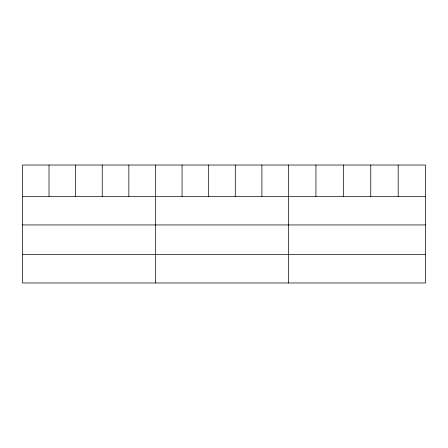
<?xml version="1.0" encoding="UTF-8"?>
<svg xmlns="http://www.w3.org/2000/svg" width="448" height="448" viewBox="0 0 448 448"><rect width="100%" height="100%" fill="white"/><g stroke="black" fill="none" stroke-linecap="round" stroke-linejoin="round"><path stroke-width="0.67" d="M425.6 224.941L425.6 165.032L22.4 165.032L22.4 282.968L425.6 282.968L425.6 224.941L22.4 224.941M22.4 196.358L425.6 196.358M22.4 254.386L425.6 254.386M398.182 165.032L398.182 196.358M370.765 165.032L370.765 196.358M343.347 165.032L343.347 196.358M315.93 165.032L315.93 196.358M288.512 165.032L288.512 282.968M261.901 165.032L261.901 196.358M235.29 165.032L235.29 196.358M208.678 165.032L208.678 196.358M182.067 165.032L182.067 196.358M155.456 165.032L155.456 282.968M128.845 165.032L128.845 196.358M102.234 165.032L102.234 196.358M75.622 165.032L75.622 196.358M49.011 165.032L49.011 196.358"/></g></svg>
